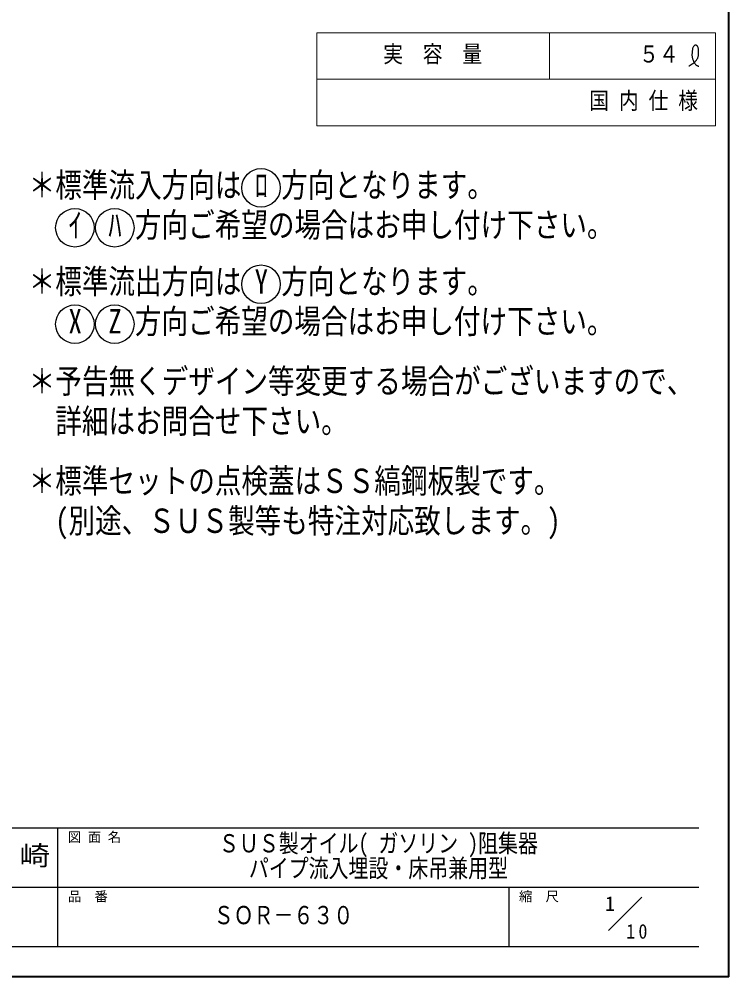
# Model space of a CAD drawing. Units: millimetres at full size, sheet at 1:10; details may follow other scales. Extents: x -2126 to 1924, y -1326 to 1484.
# Drawn here: x 856 to 1924, y -1326 to 114 of the extents above; entities that cross this region are included whole.
import ezdxf
from ezdxf.enums import TextEntityAlignment as Align

# ---------------------------------------------------------------- set-up
doc = ezdxf.new("R2010")
doc.units = ezdxf.units.MM
doc.header["$LTSCALE"] = 10
doc.layers.add('0-6_補助線', color=4, linetype='Continuous', lineweight=9)
doc.styles.add('ＭＳ ゴシック', font='')
doc.styles.get('ＭＳ ゴシック').set_extended_font_data('MS Gothic')

msp = doc.modelspace()

# ---------------------------------------------------------------- linework, layer by layer
at = {"layer": '0-6_補助線', "color": 1, "lineweight": 40}
for q in [(1923.78, 1484.05), (-2126.22, -1325.95)]:
    msp.add_line((1923.78, -1325.95), q, dxfattribs=at)
at = {"layer": '0-6_補助線', "color": 3, "lineweight": 18}
for p, q in [((1303.78, 94.05), (1903.78, 94.05)), ((1303.78, 94.05), (1303.78, -45.95)), ((1653.78, 94.05), (1653.78, 24.05)), ((1903.78, 94.05), (1903.78, -45.95)), ((1303.78, 24.05), (1903.78, 24.05)), ((1303.78, -45.95), (1903.78, -45.95))]:
    msp.add_line(p, q, dxfattribs=at)
at = {"layer": '0-6_補助線', "color": 6, "lineweight": 25}
for p, q in [((1878.78, -1102.38), (-101.22, -1102.38)), ((914.5, -1280.95), (914.5, -1102.38)), ((1878.78, -1191.67), (646.64, -1191.67)), ((1593.07, -1280.95), (1593.07, -1191.67)), ((1878.78, -1280.95), (-101.22, -1280.95))]:
    msp.add_line(p, q, dxfattribs=at)
at = {"layer": '0-6_補助線', "color": 7, "lineweight": 18}
msp.add_line((1742.56, -1256.46), (1793.07, -1205.95), dxfattribs=at)
at = {"layer": '0-6_補助線', "color": 5, "lineweight": 25}
for points in [[(1863.49, 44.04), (1864.3, 44.51), (1865.71, 45.33), (1867.1, 46.16), (1868.46, 47.03), (1869.81, 47.95), (1871.11, 48.92), (1871.85, 49.52), (1872.39, 49.99), (1873.29, 50.82), (1874.15, 51.71), (1874.95, 52.64), (1875.67, 53.62), (1876.32, 54.65), (1876.64, 55.28), (1876.88, 55.79), (1877.24, 56.69), (1877.53, 57.61), (1877.77, 58.55), (1877.96, 59.51), (1878.09, 60.47), (1878.15, 61.03), (1878.19, 61.61), (1878.24, 62.61), (1878.25, 63.6), (1878.23, 64.6), (1878.2, 65.6), (1878.17, 66.61), (1878.15, 67.2), (1878.13, 67.82), (1878.09, 68.89), (1878.01, 69.95), (1877.84, 71), (1877.56, 72), (1877.12, 72.97), (1876.78, 73.5), (1876.56, 73.79), (1876.14, 74.25), (1875.68, 74.67), (1875.17, 75.01)], [(1875.17, 75.01), (1874.64, 75.26), (1874.09, 75.4), (1873.77, 75.42), (1873.5, 75.4), (1873.04, 75.3), (1872.59, 75.13), (1872.16, 74.89), (1871.75, 74.59), (1871.37, 74.26), (1871.16, 74.05), (1870.88, 73.73), (1870.44, 73.13), (1870.08, 72.51), (1869.79, 71.85), (1869.54, 71.17), (1869.34, 70.48), (1869.24, 70.08), (1869.13, 69.57), (1868.98, 68.69), (1868.85, 67.8), (1868.76, 66.91), (1868.67, 66.01), (1868.6, 65.12), (1868.56, 64.6), (1868.51, 63.97), (1868.42, 62.9), (1868.34, 61.83), (1868.3, 60.76), (1868.3, 59.69), (1868.36, 58.63), (1868.42, 58.02), (1868.5, 57.49), (1868.68, 56.58), (1868.91, 55.67), (1869.19, 54.78), (1869.51, 53.9), (1869.85, 53.03), (1870.07, 52.54), (1870.23, 52.18)], [(1870.23, 52.18), (1870.51, 51.57), (1870.81, 50.96), (1871.12, 50.36), (1871.44, 49.77), (1871.78, 49.18), (1871.98, 48.84), (1872.23, 48.44), (1872.67, 47.76), (1873.14, 47.11), (1873.64, 46.49), (1874.18, 45.91), (1874.77, 45.4), (1875.14, 45.14), (1875.45, 44.94), (1876.01, 44.64), (1876.6, 44.37), (1877.21, 44.14), (1877.83, 43.93), (1878.47, 43.74), (1878.84, 43.63)]]:
    msp.add_lwpolyline(points, dxfattribs=at)
for centre in [(1219.95, -139.29), (939.95, -199.29), (999.95, -199.29), (1219.95, -284.29), (939.95, -344.29), (999.95, -344.29)]:
    msp.add_circle(centre, 29, dxfattribs=at)

# ---------------------------------------------------------------- texts
at = {"layer": '0-6_補助線', "color": 7, "style": 'ＭＳ ゴシック'}
for s, height, width, p in [('実\u3000容\u3000量', 25.66, 0.85, (1403.78, 41.55)), ('５４', 25.66, 0.85, (1788.78, 41.55)), ('国 内 仕 様', 25.66, 0.85, (1713.78, -28.45)), ('＊標準流入方向は ﾛ 方向となります。', 36.66, 0.8, (870.45, -164.29)), (' ｲ  ﾊ 方向ご希望の場合はお申し付け下さい。', 36.66, 0.8, (910.45, -224.29)), ('＊標準流出方向は Y 方向となります。', 36.66, 0.8, (870.45, -309.29)), (' X  Z 方向ご希望の場合はお申し付け下さい。', 36.66, 0.8, (910.45, -369.29)), ('＊予告無くデザイン等変更する場合がございますので、', 36.66, 0.8, (870.45, -459.29)), ('詳細はお問合せ下さい。', 36.66, 0.8, (910.45, -519.29)), ('＊標準セットの点検蓋はＳＳ縞鋼板製です。', 36.66, 0.8, (870.45, -609.29)), ('(別途、ＳＵＳ製等も特注対応致します。)', 36.66, 0.8, (910.45, -669.29)), ('ＳＵＳ製オイル( ガソリン )阻集器', 27.49, 0.8, (1156.64, -1147.03)), ('千\u3000崎', 29.33, 1.15, (764.5, -1167.03)), ('パイプ流入埋設・床吊兼用型', 27.49, 0.8, (1201.64, -1184.53)), ('ＳＯＲ－６３０', 27.49, 0.8, (1148.78, -1255.06))]:
    msp.add_text(s, height=height, dxfattribs=dict(at, width=width)).set_placement(p, align=Align.BOTTOM_LEFT)
for s, height, p in [('図 面 名', 14.66, (929.5, -1127.38)), ('縮\u3000尺', 14.66, (1608.07, -1216.67)), ('品\u3000番', 14.66, (929.5, -1216.67)), ('1', 21.99, (1737.48, -1233.48))]:
    msp.add_text(s, height=height, dxfattribs=at).set_placement(p, align=Align.BOTTOM_LEFT)
at = {"layer": '0-6_補助線', "color": 7, "insert": (1769.45, -1268.86), "char_height": 21.99, "attachment_point": 7, "style": 'ＭＳ ゴシック'}
msp.add_mtext('\\T1.36;\\W0.9;10', dxfattribs=at)

doc.saveas('drawing.dxf')
